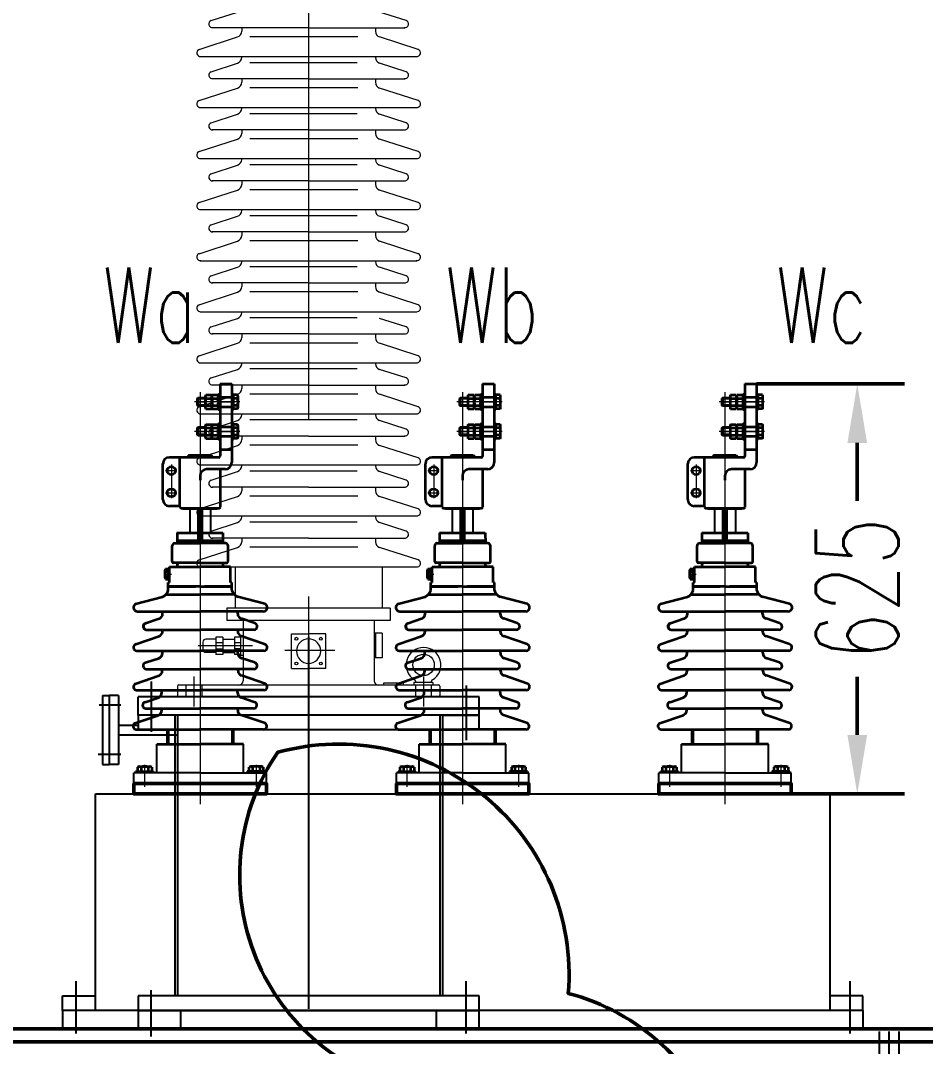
# Model space of a CAD drawing. Header units: millimetres. Extents: x 71406 to 93150, y 2492 to 17792.
# Drawn here: x 77989 to 79369, y 14575 to 16139 of the extents above; entities that cross this region are included whole.
import ezdxf
from ezdxf.lldxf.tags import DXFTag

# ---------------------------------------------------------------- set-up
doc = ezdxf.new("R2010")
doc.units = ezdxf.units.MM
doc.header["$LTSCALE"] = 360
for name, pattern in [('ACAD_ISO04W100', [30, 24, -3, 0, -3]), ('CENTER', [2, 1.25, -0.25, 0.25, -0.25]), ('PHANTOM', [2.5, 1.25, -0.25, 0.25, -0.25, 0.25, -0.25])]:
    doc.linetypes.add(name, pattern=pattern)
for name, color, linetype, lineweight in [('0粗实线层', 7, 'Continuous', 50), ('2中心线层', 1, 'CENTER', 25), ('3双点划线层', 4, 'PHANTOM', 25), ('5文字层', 6, 'Continuous', 25), ('粗实线层', 7, 'Continuous', 35)]:
    doc.layers.add(name, color=color, linetype=linetype, lineweight=lineweight)
for name, color, linetype in [('1', 7, 'Continuous'), ('2', 2, 'CENTER'), ('3中心线层', 1, 'ACAD_ISO04W100')]:
    doc.layers.add(name, color=color, linetype=linetype)
doc.layers.add('中心线层', color=1, linetype='点画线', lineweight=18, true_color=0xff0000)
doc.styles.get("Standard").update_dxf_attribs({"font": 'txt.shx', "width": 0.67, "bigfont": 'hztxt.shx'})
doc.styles.add('TH_GBDIM', font='txt.shx', dxfattribs={"width": 0.67, "bigfont": 'hztxt.shx'})
tags = doc.linetypes.add('点画线', pattern=[18, 12, -2, 2, -2]).pattern_tags.tags
tags[10:11] = [DXFTag(74, 4), DXFTag(75, 0), DXFTag(340, '0'), DXFTag(46, 1.0), DXFTag(50, 0.0), DXFTag(44, 0.0), DXFTag(45, 0.0)]
tags[8:9] = [DXFTag(74, 4), DXFTag(75, 0), DXFTag(340, '0'), DXFTag(46, 1.0), DXFTag(50, 0.0), DXFTag(44, 0.0), DXFTag(45, 0.0)]
tags[6:7] = [DXFTag(74, 4), DXFTag(75, 0), DXFTag(340, '0'), DXFTag(46, 1.0), DXFTag(50, 0.0), DXFTag(44, 0.0), DXFTag(45, 0.0)]
tags[4:5] = [DXFTag(74, 4), DXFTag(75, 0), DXFTag(340, '0'), DXFTag(46, 1.0), DXFTag(50, 0.0), DXFTag(44, 0.0), DXFTag(45, 0.0)]
doc.dimstyles.new('TH_GBDIM', dxfattribs={"dimscale": 36, "dimtxt": 3.5, "dimasz": 2.5, "dimexe": 2, "dimexo": 0, "dimgap": 1.5, "dimtad": 0, "dimtoh": 1, "dimdec": 1, "dimdsep": 46, "dimtxsty": 'TH_GBDIM', "dimcen": 2.5, "dimclrd": 3, "dimclre": 3, "dimclrt": 6, "dimadec": 0, "dimazin": 2, "dimtfac": 0.714286, "dimtdec": 1, "dimtmove": 0, "dimatfit": 3, "dimfxl": 2, "dimtzin": 0, "dimlwd": -1, "dimlwe": -1, "dimarcsym": 0})

# ---------------------------------------------------------------- blocks, each defined once
blk = doc.blocks.new('A$C2B7503B2')
for p, q in [((3463.1, 651.1), (538.1, 651.1)), ((538.1, 631.1), (3463.1, 631.1))]:
    blk.add_line(p, q)
blk = doc.blocks.new('GY-SGZ')
for p, q in [((1803.6, 9261.6), (2323.6, 9261.6)), ((1803.6, 9233.6), (1803.6, 9261.6)), ((2323.6, 9233.6), (2323.6, 9261.6)), ((2353.6, 9263.6), (2367.6, 9263.6)), ((2353.6, 9263.6), (2353.6, 9158.6)), ((2367.6, 9263.6), (2367.6, 9158.6)), ((2377.6, 9263.6), (2367.6, 9263.6)), ((2377.6, 9263.6), (2377.6, 9158.6)), ((1803.6, 9211.6), (1803.6, 9233.6)), ((1859.6, 9233.6), (1803.6, 9233.6)), ((1803.6, 9233.6), (2063.6, 9233.6)), ((1859.6, 9233.6), (1859.6, 8805.6)), ((1863.6, 9233.6), (1863.6, 8805.6)), ((2063.6, 9233.6), (2323.6, 9233.6)), ((2267.6, 9233.6), (2267.6, 8805.6)), ((2323.6, 9233.6), (2323.6, 9211.6)), ((1859.6, 9211.6), (1803.6, 9211.6)), ((2323.6, 9211.6), (1803.6, 9211.6)), ((2353.6, 9218.6), (2323.6, 9218.6)), ((2353.6, 9203.6), (2263.6, 9203.6)), ((2353.6, 9158.6), (2367.6, 9158.6)), ((2377.6, 9158.6), (2367.6, 9158.6)), ((1803.6, 8755.6), (1803.6, 8805.6)), ((1803.6, 8805.6), (1863.6, 8805.6)), ((1803.6, 8805.6), (2323.6, 8805.6)), ((2323.6, 8805.6), (2323.6, 8755.6)), ((2323.6, 8783.6), (1803.6, 8783.6)), ((2323.6, 8783.6), (1803.6, 8783.6)), ((1868.6, 8755.6), (1868.6, 8783.6)), ((2258.6, 8755.6), (2258.6, 8783.6))]:
    blk.add_line(p, q)
at = {"ltscale": 10}
blk.add_line((1803.6, 8755.6), (2323.6, 8755.6), dxfattribs=at)
at = {"layer": '1'}
blk.add_line((2263.6, 9233.6), (2263.6, 8805.6), dxfattribs=at)
at = {"layer": '2'}
for p, q in [((2349.6, 9248.6), (2382.6, 9248.6)), ((2349.6, 9173.6), (2384.2, 9173.6))]:
    blk.add_line(p, q, dxfattribs=at)
at = {"layer": '2中心线层'}
for p, q in [((1823.6, 9278.8), (1823.6, 9195.5)), ((2303.6, 9284.7), (2303.6, 9208)), ((1823.6, 8748.3), (1823.6, 8828.3)), ((2303.6, 8743.7), (2303.6, 8814.6))]:
    blk.add_line(p, q, dxfattribs=at)
at = {"layer": '3中心线层'}
blk.add_line((2063.6, 9353.1), (2063.6, 8786.1), dxfattribs=at)
blk = doc.blocks.new('A$C6EE86E63')
at = {"lineweight": 0}
for p, q in [((124.1, 1975.9), (164.3, 1989)), ((421.1, 1975.9), (380.8, 1989)), ((272.6, 1965.2), (125.8, 1965.2)), ((170.7, 1965.2), (170.7, 1959.7)), ((272.6, 1965.2), (419.4, 1965.2)), ((374.5, 1965.2), (374.5, 1959.7)), ((105.8, 1932), (164.3, 1951)), ((347.5, 1951.4), (183.2, 1951.4)), ((439.4, 1932), (380.8, 1951)), ((107.5, 1921.3), (437.7, 1921.3)), ((124.1, 1898.1), (164.3, 1911.2)), ((346.4, 1911.8), (183.2, 1911.8)), ((421.1, 1898.1), (380.8, 1911.2)), ((272.6, 1887.4), (125.8, 1887.4)), ((170.7, 1887.4), (170.7, 1881.9)), ((272.6, 1887.4), (419.4, 1887.4)), ((374.5, 1887.4), (374.5, 1881.9)), ((105.8, 1854.2), (164.3, 1873.2)), ((347.5, 1873.6), (183.2, 1873.6)), ((439.4, 1854.2), (380.8, 1873.2)), ((107.5, 1843.5), (437.7, 1843.5)), ((124.1, 1820.3), (164.3, 1833.4)), ((346.4, 1834), (183.2, 1834)), ((421.1, 1820.3), (380.8, 1833.4)), ((272.6, 1809.6), (125.8, 1809.6)), ((170.7, 1809.6), (170.7, 1804.1)), ((272.6, 1809.6), (419.4, 1809.6)), ((374.5, 1809.6), (374.5, 1804.1)), ((105.8, 1776.4), (164.3, 1795.4)), ((347.5, 1795.7), (183.2, 1795.7)), ((439.4, 1776.4), (380.8, 1795.4)), ((107.5, 1765.7), (437.7, 1765.7)), ((124.1, 1742.5), (164.3, 1755.6)), ((346.4, 1756.2), (183.2, 1756.2)), ((421.1, 1742.5), (380.8, 1755.6)), ((272.6, 1731.8), (125.8, 1731.8)), ((170.7, 1731.8), (170.7, 1726.3)), ((272.6, 1731.8), (419.4, 1731.8)), ((374.5, 1731.8), (374.5, 1726.3)), ((105.8, 1698.6), (164.3, 1717.6)), ((347.5, 1717.9), (183.2, 1717.9)), ((439.4, 1698.6), (380.8, 1717.6)), ((107.5, 1687.8), (437.7, 1687.8)), ((124.1, 1664.7), (164.3, 1677.8)), ((346.4, 1678.4), (183.2, 1678.4)), ((421.1, 1664.7), (380.8, 1677.8)), ((272.6, 1654), (125.8, 1654)), ((170.7, 1654), (170.7, 1648.5)), ((272.6, 1654), (419.4, 1654)), ((374.5, 1654), (374.5, 1648.5)), ((105.8, 1620.7), (164.3, 1639.8)), ((347.5, 1640.1), (183.2, 1640.1)), ((439.4, 1620.7), (380.8, 1639.8)), ((107.5, 1610), (437.7, 1610)), ((124.1, 1586.9), (164.3, 1599.9)), ((346.4, 1600.6), (183.2, 1600.6)), ((421.1, 1586.9), (380.8, 1599.9)), ((272.6, 1576.2), (125.8, 1576.2)), ((170.7, 1576.2), (170.7, 1570.7)), ((272.6, 1576.2), (419.4, 1576.2)), ((374.5, 1576.2), (374.5, 1570.7)), ((105.8, 1542.9), (164.3, 1562)), ((347.5, 1562.3), (183.2, 1562.3)), ((439.4, 1542.9), (380.8, 1562)), ((107.5, 1532.2), (437.7, 1532.2)), ((124.1, 1509.1), (164.3, 1522.1)), ((346.4, 1522.8), (183.2, 1522.8)), ((421.1, 1509.1), (380.8, 1522.1)), ((272.6, 1498.3), (125.8, 1498.3)), ((170.7, 1498.3), (170.7, 1492.8)), ((272.6, 1498.3), (419.4, 1498.3)), ((374.5, 1498.3), (374.5, 1492.8)), ((105.8, 1465.1), (164.3, 1484.1)), ((347.5, 1484.5), (183.2, 1484.5)), ((439.4, 1465.1), (380.8, 1484.1)), ((107.5, 1454.4), (437.7, 1454.4)), ((124.1, 1431.3), (164.3, 1444.3)), ((346.4, 1445), (183.2, 1445)), ((421.1, 1431.3), (380.8, 1444.3)), ((272.6, 1420.5), (125.8, 1420.5)), ((170.7, 1420.5), (170.7, 1415)), ((272.6, 1420.5), (419.4, 1420.5)), ((374.5, 1420.5), (374.5, 1415)), ((105.8, 1387.3), (164.3, 1406.3)), ((347.5, 1406.7), (183.2, 1406.7)), ((439.4, 1387.3), (380.8, 1406.3)), ((107.5, 1376.6), (437.7, 1376.6)), ((124.1, 1353.4), (164.3, 1366.5)), ((346.4, 1367.2), (183.2, 1367.2)), ((421.1, 1353.4), (380.8, 1366.5)), ((272.6, 1342.7), (125.8, 1342.7)), ((170.7, 1342.7), (170.7, 1337.2)), ((272.6, 1342.7), (419.4, 1342.7)), ((374.5, 1342.7), (374.5, 1337.2)), ((105.8, 1309.5), (164.3, 1328.5)), ((347.5, 1328.9), (183.2, 1328.9)), ((439.4, 1309.5), (380.8, 1328.5)), ((107.5, 1298.8), (437.7, 1298.8)), ((124.1, 1275.6), (164.3, 1288.7)), ((346.4, 1289.3), (183.2, 1289.3)), ((421.1, 1275.6), (380.8, 1288.7)), ((272.6, 1264.9), (125.8, 1264.9)), ((170.7, 1264.9), (170.7, 1259.4)), ((272.6, 1264.9), (419.4, 1264.9)), ((374.5, 1264.9), (374.5, 1259.4)), ((105.8, 1231.7), (164.3, 1250.7)), ((347.5, 1251.1), (183.2, 1251.1)), ((439.4, 1231.7), (380.8, 1250.7)), ((107.5, 1221), (437.7, 1221)), ((124.1, 1197.8), (164.3, 1210.9)), ((346.4, 1211.5), (183.2, 1211.5)), ((421.1, 1197.8), (380.8, 1210.9)), ((272.6, 1187.1), (125.8, 1187.1)), ((170.7, 1187.1), (170.7, 1181.6)), ((347.5, 1173.2), (183.2, 1173.2)), ((272.6, 1187.1), (419.4, 1187.1)), ((374.5, 1187.1), (374.5, 1181.6)), ((105.8, 1153.9), (164.3, 1172.9)), ((439.4, 1153.9), (380.8, 1172.9)), ((107.5, 1143.2), (437.7, 1143.2)), ((160.6, 1143.2), (160.6, 1080.2)), ((384.5, 1143.2), (384.5, 1080.2)), ((397, 1080.2), (148.1, 1080.2)), ((148.1, 1080.2), (148.1, 1061.4)), ((397, 1080.2), (397, 1061.4)), ((397, 1061.4), (148.1, 1061.4)), ((172.6, 1061.4), (172.6, 969.4)), ((372.6, 1061.4), (372.6, 969.4)), ((131.3, 1033.1), (116, 1033.1)), ((131.3, 1036.2), (131.3, 1009.5)), ((141.9, 1036.2), (131.3, 1036.2)), ((141.9, 1036.2), (141.9, 1009.5)), ((159.8, 1032.7), (141.9, 1032.7)), ((159.8, 1036.2), (159.8, 1009.5)), ((168.8, 1036.2), (159.8, 1036.2)), ((168.8, 1037.3), (168.8, 1008.3)), ((172.6, 1037.3), (168.8, 1037.3)), ((246.4, 1041.3), (272.8, 1041.3)), ((246.4, 988.5), (246.4, 1041.3)), ((298.7, 1041.3), (272.3, 1041.3)), ((298.8, 988.5), (298.7, 1041.3)), ((384.6, 1042.3), (372.6, 1042.3)), ((372.6, 1042.3), (372.6, 1004.7)), ((374.4, 1042.3), (374.4, 1004.7)), ((384.6, 1042.3), (384.6, 1004.7)), ((111.5, 1028.7), (111.5, 1017.5)), ((141.9, 1027.6), (131.3, 1027.6)), ((141.9, 1018), (131.3, 1018)), ((168.7, 1018.3), (159.7, 1018.5)), ((168.8, 1027.3), (159.8, 1027.3)), ((131.3, 1013), (116, 1013)), ((141.9, 1009.5), (131.3, 1009.5)), ((159.8, 1012), (141.9, 1012)), ((168.8, 1009.5), (159.8, 1009.5)), ((172.6, 1008.3), (168.8, 1008.3)), ((384.6, 1004.7), (372.6, 1004.7)), ((372.6, 1004.7), (372.6, 1004.7)), ((246.4, 988.5), (272.8, 988.5)), ((298.8, 988.5), (272.4, 988.5)), ((72.6, 961.2), (72.6, 947.2)), ((272.6, 963.2), (74.6, 963.2)), ((113.7, 963.2), (106.1, 963.2)), ((470.6, 963.2), (272.6, 963.2)), ((387, 966), (387, 963.2)), ((417.2, 966), (387, 966)), ((417.2, 963.2), (417.2, 966)), ((472.6, 961.2), (472.6, 947.2)), ((272.6, 945.2), (74.6, 945.2)), ((113.5, 945.2), (106.1, 945.2)), ((470.6, 945.2), (272.6, 945.2))]:
    blk.add_line(p, q, dxfattribs=at)
at = {"lineweight": 0, "ltscale": 2}
for p, q in [((462, 966.9), (433.1, 966.9)), ((433.1, 966.9), (433.1, 963.2)), ((462, 966.9), (462, 963.2))]:
    blk.add_line(p, q, dxfattribs=at)
at = {"lineweight": 0}
for centre, radius in [((254, 1033.7), 2.26), ((291.2, 1033.7), 2.26), ((447.8, 993.9), 16.3), ((254, 996), 2.26), ((291.2, 996), 2.26)]:
    blk.add_circle(centre, radius, dxfattribs=at)
for centre, radius, start, end in [((125.8, 1970.7), 5.49, 108, 280), ((419.4, 1970.7), 5.49, 260, 72), ((161.5, 1959.7), 9.15, 288, 0), ((383.7, 1959.7), 9.15, 180, 252), ((107.5, 1926.8), 5.49, 108, 280), ((437.7, 1926.8), 5.49, 260, 72), ((161.5, 1919.9), 9.15, 288, 0), ((383.7, 1919.9), 9.15, 180, 252), ((125.8, 1892.9), 5.49, 108, 280), ((419.4, 1892.9), 5.49, 260, 72), ((161.5, 1881.9), 9.15, 288, 0), ((383.7, 1881.9), 9.15, 180, 252), ((107.5, 1849), 5.49, 108, 280), ((437.7, 1849), 5.49, 260, 72), ((161.5, 1842.1), 9.15, 288, 0), ((383.7, 1842.1), 9.15, 180, 252), ((125.8, 1815.1), 5.49, 108, 280), ((419.4, 1815.1), 5.49, 260, 72), ((161.5, 1804.1), 9.15, 288, 0), ((383.7, 1804.1), 9.15, 180, 252), ((107.5, 1771.1), 5.49, 108, 280), ((437.7, 1771.1), 5.49, 260, 72), ((161.5, 1764.3), 9.15, 288, 0), ((383.7, 1764.3), 9.15, 180, 252), ((125.8, 1737.3), 5.49, 108, 280), ((419.4, 1737.3), 5.49, 260, 72), ((161.5, 1726.3), 9.15, 288, 0), ((383.7, 1726.3), 9.15, 180, 252), ((107.5, 1693.3), 5.49, 108, 280), ((437.7, 1693.3), 5.49, 260, 72), ((161.5, 1686.5), 9.15, 288, 0), ((383.7, 1686.5), 9.15, 180, 252), ((125.8, 1659.5), 5.49, 108, 280), ((419.4, 1659.5), 5.49, 260, 72), ((161.5, 1648.5), 9.15, 288, 0), ((383.7, 1648.5), 9.15, 180, 252), ((107.5, 1615.5), 5.49, 108, 280), ((437.7, 1615.5), 5.49, 260, 72), ((161.5, 1608.7), 9.15, 288, 0), ((383.7, 1608.7), 9.15, 180, 252), ((125.8, 1581.7), 5.49, 108, 280), ((419.4, 1581.7), 5.49, 260, 72), ((161.5, 1570.7), 9.15, 288, 0), ((383.7, 1570.7), 9.15, 180, 252), ((107.5, 1537.7), 5.49, 108, 280), ((437.7, 1537.7), 5.49, 260, 72), ((161.5, 1530.8), 9.15, 288, 0), ((125.8, 1503.8), 5.49, 108, 280), ((419.4, 1503.8), 5.49, 260, 72), ((161.5, 1492.8), 9.15, 288, 0), ((383.7, 1492.8), 9.15, 180, 252), ((107.5, 1459.9), 5.49, 108, 280), ((437.7, 1459.9), 5.49, 260, 72), ((161.5, 1453), 9.15, 288, 0), ((383.7, 1453), 9.15, 180, 252), ((125.8, 1426), 5.49, 108, 280), ((419.4, 1426), 5.49, 260, 72), ((161.5, 1415), 9.15, 288, 0), ((383.7, 1415), 9.15, 180, 252), ((107.5, 1382.1), 5.49, 108, 280), ((437.7, 1382.1), 5.49, 260, 72), ((161.5, 1375.2), 9.15, 288, 0), ((383.7, 1375.2), 9.15, 180, 252), ((125.8, 1348.2), 5.49, 108, 280), ((419.4, 1348.2), 5.49, 260, 72), ((161.5, 1337.2), 9.15, 288, 0), ((383.7, 1337.2), 9.15, 180, 252), ((107.5, 1304.3), 5.49, 108, 280), ((437.7, 1304.3), 5.49, 260, 72), ((161.5, 1297.4), 9.15, 288, 0), ((383.7, 1297.4), 9.15, 180, 252), ((125.8, 1270.4), 5.49, 108, 280), ((419.4, 1270.4), 5.49, 260, 72), ((161.5, 1259.4), 9.15, 288, 0), ((383.7, 1259.4), 9.15, 180, 252), ((107.5, 1226.5), 5.49, 108, 280), ((437.7, 1226.5), 5.49, 260, 72), ((161.5, 1219.6), 9.15, 288, 0), ((383.7, 1219.6), 9.15, 180, 252), ((125.8, 1192.6), 5.49, 108, 280), ((419.4, 1192.6), 5.49, 260, 72), ((161.5, 1181.6), 9.15, 288, 0), ((383.7, 1181.6), 9.15, 180, 252), ((107.5, 1148.6), 5.49, 108, 280), ((437.7, 1148.6), 5.49, 260, 72), ((116, 1028.7), 4.45, 90, 180), ((272.9, 1014.9), 18.8, 90.2421, 269.6798), ((272.3, 1014.9), 18.8, 270.3202, 89.7579), ((116, 1017.5), 4.45, 180, 270), ((447.8, 993.9), 26.5, 300.7645, 239.2355), ((431.9, 967.3), 4.45, 0, 59.2355), ((463.6, 967.3), 4.45, 120.7645, 180), ((74.6, 961.2), 2.01, 90, 180), ((166.4, 969.4), 6.25, 270, 0), ((378.8, 969.4), 6.25, 180, 270), ((470.6, 961.2), 2.01, 0, 90), ((74.6, 947.2), 2.01, 180, 270), ((470.6, 947.2), 2.01, 270, 0)]:
    blk.add_arc(centre, radius, start, end, dxfattribs=at)
at = {"layer": '2中心线层', "lineweight": 0, "ltscale": 3}
for p, q in [((272.6, 2718.3), (272.6, 945.2)), ((187.2, 1022.8), (104.2, 1022.8)), ((312.5, 1015.7), (236.2, 1015.7)), ((97.6, 976.1), (97.6, 930.3)), ((447.6, 976.1), (447.6, 930.3)), ((85.6, 963.2), (85.6, 945.2)), ((109.6, 963.2), (109.6, 945.2)), ((435.6, 963.2), (435.6, 945.2)), ((459.6, 963.2), (459.6, 945.2))]:
    blk.add_line(p, q, dxfattribs=at)
blk = doc.blocks.new('DY-SGZ')
for p, q in [((4618.6, 9113.6), (5738.6, 9113.6)), ((4618.6, 8783.6), (4618.6, 9113.6)), ((5738.6, 8783.6), (5738.6, 9113.6)), ((4568.6, 8783.6), (4568.6, 8805.6)), ((4568.6, 8805.6), (4618.6, 8805.6)), ((5788.6, 8805.6), (5738.6, 8805.6)), ((5788.6, 8783.6), (5788.6, 8805.6)), ((5788.6, 8783.6), (4568.6, 8783.6)), ((4568.6, 8783.6), (4568.6, 8755.6)), ((5788.6, 8783.6), (5788.6, 8755.6)), ((5788.6, 8755.6), (4568.6, 8755.6))]:
    blk.add_line(p, q)
at = {"layer": '2中心线层'}
for p, q in [((4588.6, 8828.3), (4588.6, 8748.3)), ((5768.6, 8828.3), (5768.6, 8748.3))]:
    blk.add_line(p, q, dxfattribs=at)
blk = doc.blocks.new('24-3150-6SP.280.112.189F')
for p, q in [((2088.9, 7801.2), (2088.9, 7764.1)), ((2120.7, 7801.2), (2120.7, 7764.1)), ((2056.6, 7700.5), (2056.6, 7710.5)), ((2056.6, 7710.5), (2058.2, 7710.5)), ((2056.6, 7700.5), (2056.6, 7690.5)), ((2056.6, 7690.5), (2058.2, 7690.5)), ((2038.7, 7398.2), (2038.7, 7442.2)), ((2171, 7398.2), (2171, 7442.2)), ((2105.1, 7398.2), (2003.9, 7398.2)), ((2003.9, 7382.2), (2003.9, 7398.2)), ((2105.1, 7398.2), (2205.8, 7398.2)), ((2205.8, 7382.2), (2205.8, 7398.2)), ((2003.9, 7382.2), (2105.1, 7382.2)), ((2205.8, 7382.2), (2105.1, 7382.2))]:
    blk.add_line(p, q)
at = {"layer": '0粗实线层'}
for p, q in [((2055.3, 7442.2), (2055.3, 7464.4)), ((2154.4, 7442.2), (2154.4, 7464.4))]:
    blk.add_line(p, q, dxfattribs=at)
blk.add_lwpolyline([(2003.9, 7382.2), (2205.7, 7382.2), (2205.7, 7366.2), (2003.9, 7366.2)], close=True, dxfattribs=at)
at = {"layer": '中心线层'}
for p, q in [((2105.1, 7350.8), (2105.1, 7978.6)), ((2049.3, 7701.3), (2061, 7701.3)), ((2020.1, 7410.6), (2020.1, 7377.1)), ((2190.1, 7410.6), (2190.1, 7377.1))]:
    blk.add_line(p, q, dxfattribs=at)
at = {"layer": '中心线层', "linetype": '点画线'}
for p, q in [((2165.1, 7963.7), (2096.1, 7963.7)), ((2102.3, 7963.7), (2115, 7963.7)), ((2119.4, 7963.7), (2110.9, 7963.7)), ((2132.2, 7963.7), (2156.7, 7963.7)), ((2132.2, 7963.7), (2156.7, 7963.7)), ((2165.1, 7918.7), (2096.1, 7918.7)), ((2102.3, 7918.7), (2115, 7918.7)), ((2119.4, 7918.7), (2110.9, 7918.7)), ((2132.2, 7918.7), (2156.7, 7918.7)), ((2060.9, 7868.3), (2060.9, 7817)), ((2052.1, 7859.1), (2068.8, 7859.1)), ((2052.1, 7825.1), (2068.6, 7825.1))]:
    blk.add_line(p, q, dxfattribs=at)
at = {"layer": '粗实线层'}
for p, q in [((2135.1, 7991.2), (2135.1, 7881.2)), ((2135.1, 7991.2), (2153.1, 7991.2)), ((2153.1, 7991.2), (2153.1, 7871.2)), ((2100.6, 7969.1), (2101.3, 7969.7)), ((2100.6, 7958.4), (2100.6, 7969.1)), ((2112.6, 7969.1), (2100.6, 7969.1)), ((2101.3, 7969.7), (2101.3, 7957.7)), ((2103.9, 7969.7), (2101.3, 7969.7)), ((2112.6, 7969.7), (2103.9, 7969.7)), ((2112.6, 7971.9), (2112.6, 7955.6)), ((2112.6, 7971.9), (2112.6, 7955.6)), ((2113.3, 7974.5), (2121.9, 7974.5)), ((2113.4, 7969.1), (2121.8, 7969.1)), ((2122.6, 7971.9), (2122.6, 7955.6)), ((2122.6, 7971.9), (2122.6, 7955.6)), ((2122.6, 7971.9), (2122.6, 7955.6)), ((2122.6, 7971.9), (2122.6, 7955.6)), ((2122.6, 7971.9), (2122.6, 7955.6)), ((2123.3, 7974.5), (2131.9, 7974.5)), ((2123.4, 7969.1), (2131.8, 7969.1)), ((2132.6, 7971.9), (2132.6, 7955.6)), ((2132.6, 7971.9), (2132.6, 7955.6)), ((2132.6, 7971.9), (2132.6, 7955.6)), ((2135.1, 7971), (2153.1, 7971)), ((2135.1, 7971), (2153.1, 7971)), ((2155.6, 7953), (2155.6, 7974.5)), ((2161.9, 7974.5), (2155.6, 7974.5)), ((2161.8, 7969.1), (2155.6, 7969.1)), ((2162.6, 7955.6), (2162.6, 7971.9)), ((2162.6, 7955.6), (2162.6, 7971.9)), ((2100.6, 7958.4), (2101.3, 7957.7)), ((2112.6, 7958.4), (2100.6, 7958.4)), ((2103.9, 7957.7), (2101.3, 7957.7)), ((2112.6, 7957.7), (2103.9, 7957.7)), ((2113.3, 7953), (2121.9, 7953)), ((2113.4, 7958.3), (2121.8, 7958.3)), ((2123.3, 7953), (2131.9, 7953)), ((2123.4, 7958.3), (2131.8, 7958.3)), ((2135.1, 7956.5), (2153.1, 7956.5)), ((2135.1, 7956.5), (2153.1, 7956.5)), ((2161.8, 7958.3), (2155.6, 7958.3)), ((2161.9, 7953), (2155.6, 7953)), ((2113.3, 7929.5), (2121.9, 7929.5)), ((2123.3, 7929.5), (2131.9, 7929.5)), ((2155.6, 7908), (2155.6, 7929.5)), ((2161.9, 7929.5), (2155.6, 7929.5)), ((2100.6, 7924.1), (2101.3, 7924.7)), ((2100.6, 7913.4), (2100.6, 7924.1)), ((2112.6, 7924.1), (2100.6, 7924.1)), ((2101.3, 7924.7), (2101.3, 7912.7)), ((2103.9, 7924.7), (2101.3, 7924.7)), ((2112.6, 7924.7), (2103.9, 7924.7)), ((2112.6, 7926.9), (2112.6, 7910.6)), ((2112.6, 7926.9), (2112.6, 7910.6)), ((2113.4, 7924.1), (2121.8, 7924.1)), ((2122.6, 7926.9), (2122.6, 7910.6)), ((2122.6, 7926.9), (2122.6, 7910.6)), ((2122.6, 7926.9), (2122.6, 7910.6)), ((2122.6, 7926.9), (2122.6, 7910.6)), ((2122.6, 7926.9), (2122.6, 7910.6)), ((2123.4, 7924.1), (2131.8, 7924.1)), ((2132.6, 7926.9), (2132.6, 7910.6)), ((2132.6, 7926.9), (2132.6, 7910.6)), ((2132.6, 7926.9), (2132.6, 7910.6)), ((2135.1, 7926), (2153.1, 7926)), ((2161.8, 7924.1), (2155.6, 7924.1)), ((2162.6, 7910.6), (2162.6, 7926.9)), ((2162.6, 7910.6), (2162.6, 7926.9)), ((2100.6, 7913.4), (2101.3, 7912.7)), ((2112.6, 7913.4), (2100.6, 7913.4)), ((2103.9, 7912.7), (2101.3, 7912.7)), ((2112.6, 7912.7), (2103.9, 7912.7)), ((2113.3, 7908), (2121.9, 7908)), ((2113.4, 7913.3), (2121.8, 7913.3)), ((2123.3, 7908), (2131.9, 7908)), ((2123.4, 7913.3), (2131.8, 7913.3)), ((2135.1, 7911.5), (2153.1, 7911.5)), ((2161.8, 7913.3), (2155.6, 7913.3)), ((2161.9, 7908), (2155.6, 7908)), ((2088.2, 7882.7), (2086.2, 7880.7)), ((2088.2, 7882.7), (2121.2, 7882.7)), ((2121.2, 7882.7), (2123.2, 7880.7)), ((2135.1, 7891.2), (2153.1, 7891.2)), ((2048.1, 7814.9), (2048.1, 7869.2)), ((2133.1, 7879.2), (2058.1, 7879.2)), ((2073.6, 7803.2), (2073.6, 7879.2)), ((2086.2, 7880.7), (2086.2, 7880.5)), ((2086.2, 7880.7), (2086.2, 7879.2)), ((2123.2, 7880.7), (2123.2, 7880.5)), ((2123.2, 7880.7), (2123.2, 7879.2)), ((2104.6, 7851.2), (2104.6, 7844.4)), ((2143.1, 7861.2), (2114.6, 7861.2)), ((2135.6, 7803.2), (2135.6, 7861.2)), ((2073.6, 7804.9), (2058.1, 7804.9)), ((2073.6, 7803.2), (2075.6, 7801.2)), ((2133.6, 7801.2), (2075.6, 7801.2)), ((2078.6, 7801.2), (2130.6, 7801.2)), ((2101.7, 7801.2), (2101.7, 7752.1)), ((2107.3, 7801.2), (2107.3, 7752.1)), ((2133.6, 7801.2), (2135.6, 7803.2)), ((2069.5, 7764.1), (2139.5, 7764.1)), ((2069.6, 7764.1), (2069.6, 7748.4)), ((2139.5, 7764.1), (2139.6, 7748.4)), ((2062.3, 7720.4), (2062.3, 7744.4)), ((2066.3, 7748.4), (2105.1, 7748.4)), ((2139.6, 7752.1), (2069.6, 7752.1)), ((2143.3, 7748.4), (2105.1, 7748.4)), ((2147.3, 7720.4), (2147.3, 7744.4)), ((2058.3, 7688.6), (2058.3, 7712.6)), ((2058.3, 7712.6), (2105.3, 7712.6)), ((2105.1, 7718.4), (2064.3, 7718.4)), ((2151.3, 7712.6), (2104.3, 7712.6)), ((2104.8, 7718.4), (2104.8, 7718.4)), ((2104.8, 7718.4), (2104.9, 7718.4)), ((2105.1, 7718.4), (2145.3, 7718.4)), ((2151.3, 7688.6), (2151.3, 7712.6)), ((2051.5, 7695.4), (2051.5, 7707.2)), ((2051.5, 7695.4), (2051.5, 7707.2)), ((2052, 7709.1), (2056.6, 7709.1)), ((2052.1, 7705.2), (2056.6, 7705.2)), ((2052.1, 7697.4), (2056.6, 7697.4)), ((2056.6, 7693.5), (2056.6, 7709.1)), ((2052, 7693.5), (2056.6, 7693.5)), ((2056.3, 7688.6), (2058.3, 7688.6)), ((2056.3, 7682.2), (2056.3, 7688.6)), ((2056.3, 7676.4), (2056.3, 7682.2)), ((2105.1, 7682.2), (2056.3, 7682.2)), ((2057.4, 7682.2), (2097.6, 7682.2)), ((2104.5, 7682.2), (2153.3, 7682.2)), ((2152.3, 7682.2), (2112, 7682.2)), ((2153.3, 7688.6), (2151.3, 7688.6)), ((2153.3, 7682.2), (2153.3, 7688.6)), ((2153.3, 7676.4), (2153.3, 7682.2)), ((2006.5, 7656), (2047.6, 7666.8)), ((2053, 7670.3), (2105.1, 7670.3)), ((2156.7, 7670.3), (2104.5, 7670.3)), ((2203.2, 7656), (2162, 7666.8)), ((2008.6, 7644.4), (2105.1, 7644.4)), ((2021.7, 7626.3), (2042.2, 7633.4)), ((2047.6, 7640.9), (2047.6, 7644.4)), ((2201.1, 7644.4), (2104.5, 7644.4)), ((2162.1, 7640.9), (2162.1, 7644.4)), ((2188, 7626.3), (2167.5, 7633.4)), ((2022.7, 7616.4), (2105.1, 7616.4)), ((2047.6, 7614.2), (2047.6, 7616.4)), ((2186.9, 7616.4), (2104.5, 7616.4)), ((2162.1, 7614.2), (2162.1, 7616.4)), ((2006.6, 7594.3), (2042.2, 7606.6)), ((2047.6, 7614.2), (2047.6, 7614.9)), ((2162.1, 7614.2), (2162.1, 7614.9)), ((2203.1, 7594.3), (2167.5, 7606.6)), ((2007.6, 7584.4), (2105.1, 7584.4)), ((2021.7, 7566.3), (2042.2, 7573.4)), ((2047.2, 7580.8), (2047.2, 7584.3)), ((2202, 7584.4), (2104.5, 7584.4)), ((2162.5, 7580.8), (2162.5, 7584.3)), ((2188, 7566.3), (2167.5, 7573.4)), ((2022.7, 7556.4), (2105.1, 7556.4)), ((2047.1, 7554), (2047.1, 7556.4)), ((2186.9, 7556.4), (2104.5, 7556.4)), ((2162.6, 7554), (2162.6, 7556.4)), ((2005.9, 7533.9), (2042.3, 7546.5)), ((2204.3, 7533.9), (2168, 7546.5)), ((2007.5, 7524.4), (2008.1, 7524.4)), ((2007.5, 7524.4), (2105.1, 7524.4)), ((2008.1, 7524.4), (2008.7, 7524.4)), ((2046.5, 7520.8), (2046.5, 7524.3)), ((2202.1, 7524.4), (2104.5, 7524.4)), ((2161.9, 7520.8), (2161.9, 7524.3)), ((2202.1, 7524.4), (2201.6, 7524.4)), ((2021.1, 7506.3), (2041.6, 7513.4)), ((2187.4, 7506.3), (2166.8, 7513.4)), ((2022.1, 7496.4), (2104.5, 7496.4)), ((2046.5, 7494), (2046.5, 7496.4)), ((2186.3, 7496.4), (2103.9, 7496.4)), ((2162, 7494), (2162, 7496.4)), ((2005.3, 7473.9), (2041.7, 7486.5)), ((2203.7, 7473.9), (2167.4, 7486.5)), ((2006.9, 7464.4), (2007.5, 7464.4)), ((2006.9, 7464.4), (2104.5, 7464.4)), ((2007.5, 7464.4), (2008.1, 7464.4)), ((2201.5, 7464.4), (2103.9, 7464.4)), ((2201.5, 7464.4), (2200.9, 7464.4)), ((2038.7, 7442.2), (2105.3, 7442.2)), ((2171, 7442.2), (2104.4, 7442.2)), ((2006.5, 7400.3), (2033.8, 7400.3)), ((2006.5, 7400.3), (2006.5, 7398.2)), ((2009.3, 7407.1), (2009.3, 7400.3)), ((2012, 7408), (2028.3, 7408)), ((2014.3, 7400.3), (2025.9, 7400.3)), ((2014.7, 7407.1), (2014.7, 7400.3)), ((2025.6, 7407.1), (2025.6, 7400.3)), ((2031, 7407.1), (2031, 7400.3)), ((2033.8, 7400.3), (2033.8, 7398.2)), ((2203.8, 7400.3), (2176.5, 7400.3)), ((2176.5, 7400.3), (2176.5, 7398.2)), ((2179.2, 7407.1), (2179.2, 7400.3)), ((2198.3, 7408), (2182, 7408)), ((2195.9, 7400.3), (2184.3, 7400.3)), ((2184.7, 7407.1), (2184.7, 7400.3)), ((2195.6, 7407.1), (2195.6, 7400.3)), ((2201, 7407.1), (2201, 7400.3)), ((2203.8, 7400.3), (2203.8, 7398.2))]:
    blk.add_line(p, q, dxfattribs=at)
for points in [[(2135.1, 7952.2), (2135.1, 7975.2), (2132.6, 7975.2), (2132.6, 7952.2)], [(2155.6, 7952.2), (2155.6, 7975.2), (2153.1, 7975.2), (2153.1, 7952.2)], [(2135.1, 7907.2), (2135.1, 7930.2), (2132.6, 7930.2), (2132.6, 7907.2)], [(2155.6, 7907.2), (2155.6, 7930.2), (2153.1, 7930.2), (2153.1, 7907.2)]]:
    blk.add_lwpolyline(points, close=True, dxfattribs=at)
for centre in [(2060.9, 7859.1), (2060.9, 7825.1)]:
    blk.add_circle(centre, 6.25, dxfattribs=at)
for centre, radius, start, end in [((2117.8, 7971.8), 5.16, 148.8599, 211.7548), ((2131.8, 7963.7), 19.1, 163.6829, 196.3171), ((2117.5, 7971.8), 5.16, 328.2452, 31.1401), ((2103.5, 7963.7), 19.1, 343.6829, 16.3171), ((2127.8, 7971.8), 5.16, 148.8599, 211.7548), ((2141.8, 7963.7), 19.1, 163.6829, 196.3171), ((2127.5, 7971.8), 5.16, 328.2452, 31.1401), ((2113.5, 7963.7), 19.1, 343.6829, 16.3171), ((2157.5, 7971.8), 5.16, 328.2452, 31.1401), ((2143.5, 7963.7), 19.1, 343.6829, 16.3171), ((2117.8, 7955.6), 5.16, 148.2452, 211.1401), ((2117.5, 7955.6), 5.16, 328.8599, 31.7548), ((2127.8, 7955.6), 5.16, 148.2452, 211.1401), ((2127.5, 7955.6), 5.16, 328.8599, 31.7548), ((2157.5, 7955.6), 5.16, 328.8599, 31.7548), ((2117.8, 7926.8), 5.16, 148.8599, 211.7548), ((2117.5, 7926.8), 5.16, 328.2452, 31.1401), ((2127.8, 7926.8), 5.16, 148.8599, 211.7548), ((2127.5, 7926.8), 5.16, 328.2452, 31.1401), ((2157.5, 7926.8), 5.16, 328.2452, 31.1401), ((2131.8, 7918.7), 19.1, 163.6829, 196.3171), ((2103.5, 7918.7), 19.1, 343.6829, 16.3171), ((2141.8, 7918.7), 19.1, 163.6829, 196.3171), ((2113.5, 7918.7), 19.1, 343.6829, 16.3171), ((2143.5, 7918.7), 19.1, 343.6829, 16.3171), ((2117.8, 7910.6), 5.16, 148.2452, 211.1401), ((2117.5, 7910.6), 5.16, 328.8599, 31.7548), ((2127.8, 7910.6), 5.16, 148.2452, 211.1401), ((2127.5, 7910.6), 5.16, 328.8599, 31.7548), ((2157.5, 7910.6), 5.16, 328.8599, 31.7548), ((2058.1, 7869.2), 10, 90, 180), ((2133.1, 7881.2), 2, 270, 0), ((2143.1, 7871.2), 10, 270, 360), ((2114.6, 7851.2), 10, 90, 180), ((2058.1, 7814.9), 10, 180, 270), ((2066.3, 7744.4), 4, 90, 180), ((2143.3, 7744.4), 4, 0, 90), ((2064.3, 7720.4), 2, 180, 270), ((2081.9, 7713.7), 12.3, 157.4854, 184.9422), ((2127.8, 7713.7), 12.3, 355.0578, 22.5146), ((2145.3, 7720.4), 2, 270, 0), ((2055.2, 7707.2), 3.74, 148.8643, 211.7593), ((2065.4, 7701.3), 13.9, 163.6873, 196.3215), ((2055.2, 7695.5), 3.74, 148.2496, 211.1445), ((2042.8, 7679.8), 13.9, 290.0238, 345.8672), ((2166.8, 7679.8), 13.9, 194.1328, 249.9762), ((2009.2, 7650.4), 6, 110.5729, 270), ((2201.1, 7650.4), 6, 270, 69.4271), ((2039.6, 7640.9), 8, 289.0309, 0), ((2170.1, 7640.9), 8, 180, 250.9691), ((2022.7, 7621.4), 5, 102.3115, 270), ((2023.4, 7621.4), 5, 102.3115, 270), ((2186.9, 7621.4), 5, 270, 77.6885), ((2039.6, 7614.2), 8, 289.0309, 0), ((2039.6, 7614.2), 8, 289.0309, 0), ((2170.1, 7614.2), 8, 180, 250.9691), ((2170.1, 7614.2), 8, 180, 250.9691), ((2008.2, 7589.4), 5, 102.3115, 270), ((2202, 7589.4), 5, 270, 77.6885), ((2039.2, 7580.8), 8, 289.0309, 0), ((2039.2, 7580.8), 8, 289.0309, 0), ((2170.5, 7580.8), 8, 180, 250.9691), ((2170.5, 7580.8), 8, 180, 250.9691), ((2022.7, 7561.4), 5, 102.3115, 270), ((2039.1, 7554), 8, 289.0309, 0), ((2170.6, 7554), 8, 180, 250.9691), ((2186.9, 7561.4), 5, 270, 77.6885), ((2008.1, 7529.4), 5, 115.7503, 270), ((2202.1, 7529.4), 5, 270, 64.2497), ((2038.5, 7520.8), 8, 289.0309, 0), ((2038.5, 7520.8), 8, 289.0309, 0), ((2169.9, 7520.8), 8, 180, 250.9691), ((2169.9, 7520.8), 8, 180, 250.9691), ((2022.1, 7501.4), 5, 102.3115, 270), ((2038.5, 7494), 8, 289.0309, 0), ((2170, 7494), 8, 180, 250.9691), ((2186.3, 7501.4), 5, 270, 77.6885), ((2007.5, 7469.4), 5, 115.7503, 270), ((2201.5, 7469.4), 5, 270, 64.2497), ((2012, 7403.3), 4.67, 54.43, 125.57), ((2020.1, 7390.6), 17.4, 71.7761, 108.2239), ((2028.3, 7403.3), 4.67, 54.43, 125.57), ((2182, 7403.3), 4.67, 54.43, 125.57), ((2190.1, 7390.6), 17.4, 71.7761, 108.2239), ((2198.3, 7403.3), 4.67, 54.43, 125.57)]:
    blk.add_arc(centre, radius, start, end, dxfattribs=at)
blk = doc.blocks.new('*D872')
at = {"layer": '0粗实线层', "color": 3, "transparency": 16777216}
for p, q in [((80797.4, 14767.8), (80797.4, 10619.6)), ((73460.4, 11284), (73460.4, 10619.6)), ((73550.4, 10691.6), (76920.1, 10691.6)), ((80707.4, 10691.6), (77337.7, 10691.6))]:
    blk.add_line(p, q, dxfattribs=at)
for points in [[(73550.4, 10706.6), (73550.4, 10676.6), (73460.4, 10691.6)], [(80707.4, 10706.6), (80707.4, 10676.6), (80797.4, 10691.6)]]:
    blk.add_solid(points, dxfattribs=at)
at = {"layer": 'Defpoints', "color": 0, "transparency": 16777216}
for p in [(80797.4, 14767.8), (73460.4, 11284), (80797.4, 10691.6)]:
    blk.add_point(p, dxfattribs=at)
at = {"layer": '0粗实线层', "color": 6, "transparency": 16777216, "insert": (77128.9, 10691.6), "char_height": 126, "attachment_point": 5, "style": 'TH_GBDIM'}
blk.add_mtext('7337', dxfattribs=at)
blk = doc.blocks.new('*D876')
at = {"layer": '0粗实线层', "color": 3, "transparency": 16777216}
for p, q in [((79111.3, 15584.6), (79336.7, 15584.6)), ((79264.7, 15494.6), (79264.7, 15406.4)), ((79264.7, 15049.6), (79264.7, 15137.9)), ((79111.3, 14959.6), (79336.7, 14959.6))]:
    blk.add_line(p, q, dxfattribs=at)
for points in [[(79249.7, 15494.6), (79279.7, 15494.6), (79264.7, 15584.6)], [(79249.7, 15049.6), (79279.7, 15049.6), (79264.7, 14959.6)]]:
    blk.add_solid(points, dxfattribs=at)
at = {"layer": 'Defpoints', "color": 0, "transparency": 16777216}
for p in [(79111.3, 15584.6), (79111.3, 14959.6), (79264.7, 14959.6)]:
    blk.add_point(p, dxfattribs=at)
at = {"layer": '0粗实线层', "color": 6, "transparency": 16777216, "insert": (79264.7, 15272.1), "char_height": 126, "attachment_point": 5, "rotation": 90, "style": 'TH_GBDIM'}
blk.add_mtext('625', dxfattribs=at)
blk = doc.blocks.new('*D885')
at = {"layer": '0粗实线层', "color": 3, "transparency": 16777216}
for p, q in [((80427, 17071.5), (81313.9, 17071.5)), ((81241.9, 16981.5), (81241.9, 14387.8)), ((81241.9, 11376.6), (81241.9, 13970.3)), ((78868.4, 11286.6), (81313.9, 11286.6))]:
    blk.add_line(p, q, dxfattribs=at)
for points in [[(81226.9, 16981.5), (81256.9, 16981.5), (81241.9, 17071.5)], [(81226.9, 11376.6), (81256.9, 11376.6), (81241.9, 11286.6)]]:
    blk.add_solid(points, dxfattribs=at)
at = {"layer": 'Defpoints', "color": 0, "transparency": 16777216}
for p in [(80427, 17071.5), (78868.4, 11286.6), (81241.9, 11286.6)]:
    blk.add_point(p, dxfattribs=at)
at = {"layer": '0粗实线层', "color": 6, "transparency": 16777216, "insert": (81241.9, 14179.1), "char_height": 126, "attachment_point": 5, "rotation": 90, "style": 'TH_GBDIM'}
blk.add_mtext('5785', dxfattribs=at)

msp = doc.modelspace()

# ---------------------------------------------------------------- linework, layer by layer
for p, q in [((74003.351, 14601.605), (79853.346, 14601.605)), ((74003.351, 14581.605), (79853.346, 14581.605))]:
    msp.add_line(p, q)
at = {"layer": '0粗实线层', "color": 1}
msp.add_lwpolyline([(77384.14, 11929.712, -0.52056705), (77496.342, 11749.587, -0.52056705), (77239.219, 11521.258, -0.52056705), (76768.258, 11491.436, -0.52056705), (76532.778, 11839.362, -0.52056705), (76532.778, 12452.374, -0.52056705), (76605.744, 12584.917, -0.52056705), (76746.305, 13106.341, -0.52056705), (76491.781, 13607.865, -0.52056705), (76891.2, 14087.601, -0.52056705), (77479.275, 14087.601, -0.52056705), (78020.769, 14151.589, -0.52056705), (78573.446, 14513.627, -0.52056705), (78381.204, 15023.018, -0.52056705), (78824.196, 14655.588, -0.52056705), (79016.438, 14129.497, -0.52056705), (78891.063, 13603.405, -0.52056705), (78665.388, 13094.014, -0.52056705), (78339.412, 12601.325, -0.52056705), (77779.403, 12526.169, -0.52056705)], format="xyb", close=True, dxfattribs=at)
at = {"layer": '3双点划线层'}
for p, q in [((79298.351, 13247.605), (79298.351, 14635.287)), ((79313.351, 13247.605), (79313.351, 14635.287)), ((79328.351, 13247.605), (79328.351, 14635.287))]:
    msp.add_line(p, q, dxfattribs=at)

# ---------------------------------------------------------------- block references
for name, p in [('24-3150-6SP.280.112.189F', (76158.225, 7593.38)), ('24-3150-6SP.280.112.189F', (76558.225, 7593.38)), ('24-3150-6SP.280.112.189F', (76958.225, 7593.38)), ('DY-SGZ', (73484.762, 5846.045))]:
    msp.add_blockref(name, p)
at = {"xscale": -1}
msp.add_blockref('GY-SGZ', (80491.941, 5846.045), dxfattribs=at)
at = {"layer": '0粗实线层'}
msp.add_blockref('A$C6EE86E63', (78155.772, 14162.425), dxfattribs=at)
at = {"layer": '0粗实线层', "xscale": -1}
msp.add_blockref('A$C2B7503B2', (80391.446, 13950.491), dxfattribs=at)

# ---------------------------------------------------------------- texts
at = {"layer": '5文字层', "width": 0.67}
for s, p in [('Wa', (78114.783, 15647.031)), ('Wb', (78636.871, 15647.031)), ('Wc', (79141.242, 15647.031))]:
    msp.add_text(s, height=115.2001, dxfattribs=at).set_placement(p)

# ---------------------------------------------------------------- dimensions: what is measured, and where the dimension line sits
at = {"layer": '0粗实线层'}
dim = msp.add_linear_dim(base=(81241.856, 11286.608), p1=(80427.035, 17071.541), p2=(78868.37, 11286.608), angle=90, dimstyle='TH_GBDIM', override={"dimdec": 0}, dxfattribs=at)
dim.commit()
dim.dimension.update_dxf_attribs({"geometry": '*D885', "text_midpoint": (81241.856, 14179.075)})
dim = msp.add_linear_dim(base=(79264.681, 14959.605), p1=(79111.332, 15584.605), p2=(79111.332, 14959.605), angle=90, dimstyle='TH_GBDIM', dxfattribs=at)
dim.commit()
dim.dimension.update_dxf_attribs({"geometry": '*D876', "text_midpoint": (79264.681, 15272.105)})
dim = msp.add_linear_dim(base=(80797.431, 10691.577), p1=(73460.351, 11284.005), p2=(80797.431, 14767.805), dimstyle='TH_GBDIM', override={"dimdec": 0}, dxfattribs=at)
dim.commit()
dim.dimension.update_dxf_attribs({"geometry": '*D872', "text_midpoint": (77128.891, 10691.577), "dimtype": 160})

doc.saveas('drawing.dxf')
